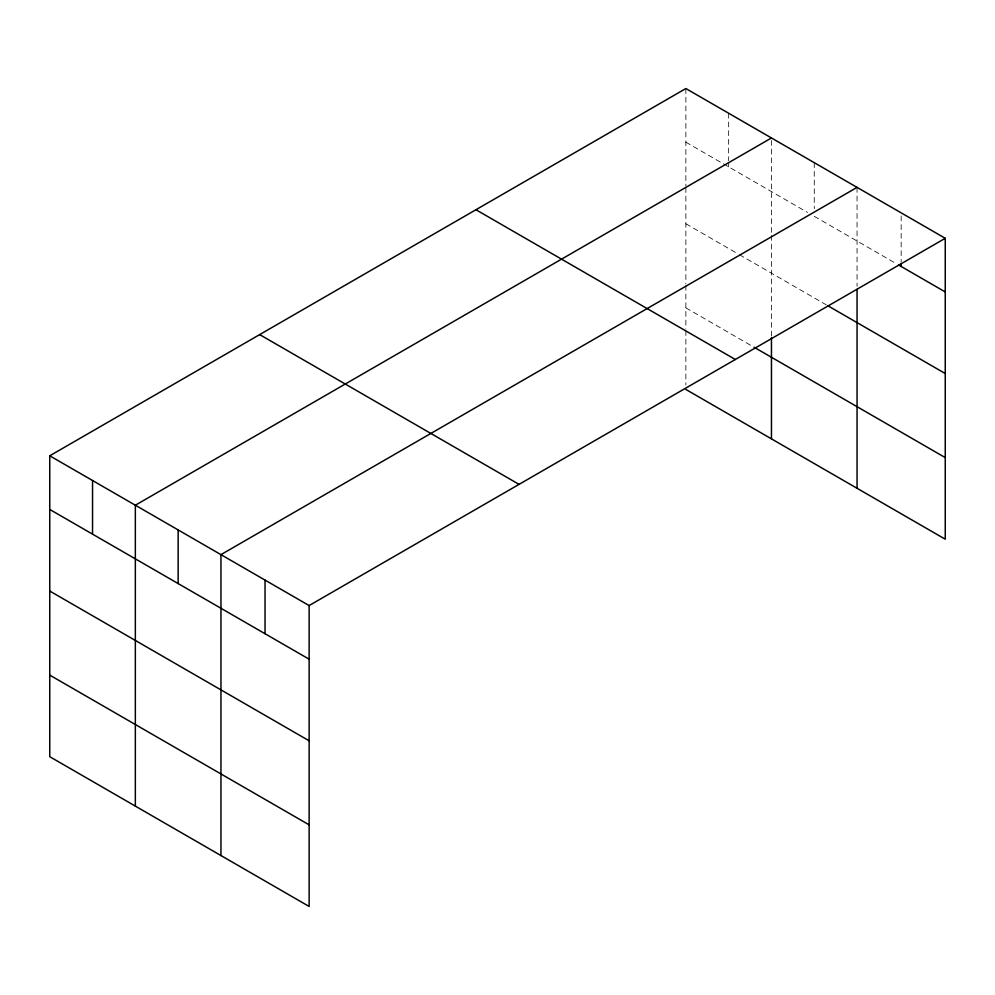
<?xml version="1.0" encoding="UTF-8"?>
<svg xmlns="http://www.w3.org/2000/svg" width="995" height="995" viewBox="0 0 995 995"><rect width="100%" height="100%" fill="white"/><g stroke="black" fill="none" stroke-linecap="round" stroke-linejoin="round"><path stroke-width="0.75" stroke-dasharray="4.97 3.73" d="M685.866 88.543L685.866 186.003M771.461 232.395L771.461 137.969M685.866 142.173L721.972 163.031M723.315 163.802L807.567 212.445M814.258 216.313L895.811 263.389M685.866 223.775L738.016 253.887M739.36 254.658L826.298 304.856M685.866 307.853L752.73 346.459M901.159 215.903L901.159 261.884M857.056 187.383L857.056 286.349M814.258 162.67L814.258 208.651M771.461 235.417L771.461 336.248M728.663 113.256L728.663 160.755M728.663 162.297L728.663 166.886M685.866 187.508L685.866 283.824M685.866 285.329L685.866 328.997M685.866 330.514L685.866 384.916"/><path stroke-width="1.49" d="M945.25 238.302L309.134 605.557L309.134 906.457L49.75 756.697L49.75 455.797L685.866 88.543L945.25 238.302L945.25 539.203L685.866 389.443M771.461 137.969L135.345 505.224L135.345 806.124M857.056 187.383L220.952 554.638L220.952 855.538M898.485 264.931L945.25 291.933M827.629 305.627L945.25 373.535M754.073 347.23L945.25 457.601M475.946 209.734L735.33 359.493M259.67 334.606L519.054 484.366M49.75 455.797L309.134 605.557M49.75 509.44L309.134 659.188M49.75 591.03L309.134 740.79M49.75 675.107L309.134 824.855M901.159 263.414L901.159 266.473M857.056 289.371L857.056 488.284M771.461 337.753L771.461 438.87M265.043 580.097L265.043 633.728M178.142 529.925L178.142 583.567M92.547 480.51L92.547 534.141"/></g></svg>
